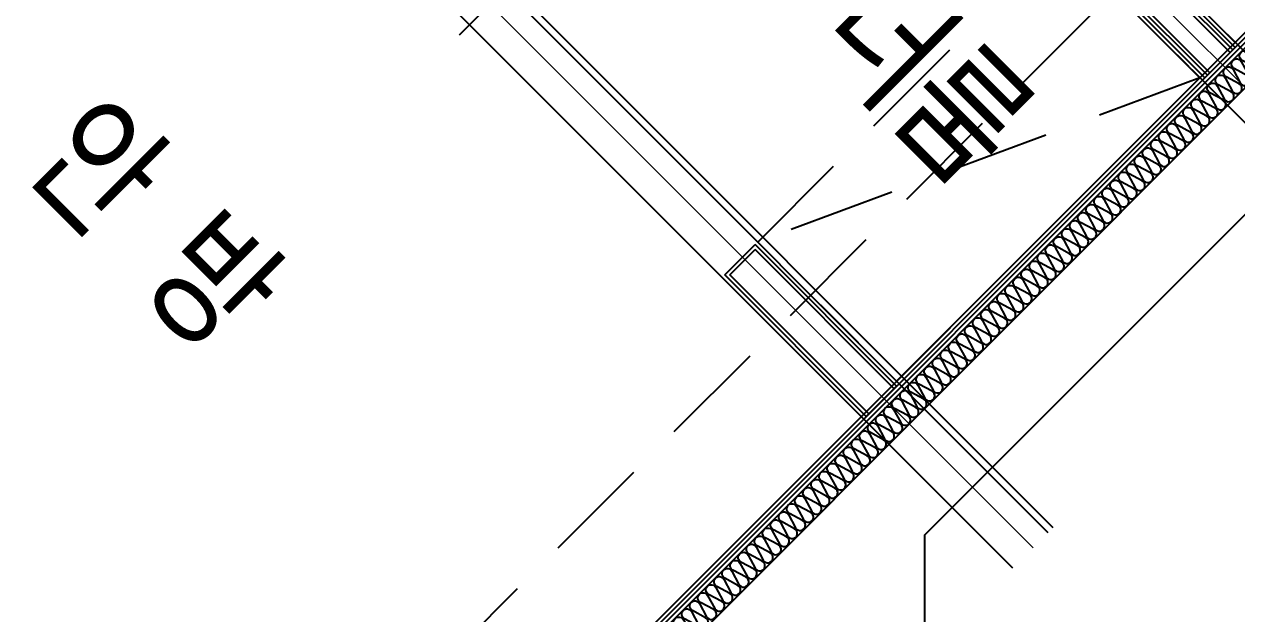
# Model space of a CAD drawing. Header units: millimetres. Extents: x 11101 to 63139, y 2659 to 57930.
# Drawn here: x 36138 to 39531, y 29044 to 30693 of the extents above; entities that cross this region are included whole.
import ezdxf
from ezdxf.enums import TextEntityAlignment as Align

# ---------------------------------------------------------------- set-up
doc = ezdxf.new("R2010")
doc.units = ezdxf.units.MM
doc.header["$LTSCALE"] = 100
doc.linetypes.add('U-59B_1(111-114D)$0$CEN', pattern=[62, 60, -1, 0, -1])
doc.linetypes.add('U-59B_1(111-114D)$0$HID', pattern=[2.3, 1.5, -0.8])
for name, color, linetype in [('TEXT_실명', 3, 'Continuous'), ('U-59B_1(111-114D)$0$FIN6', 5, 'Continuous'), ('U-59B_1(111-114D)$0$FUR-1', 9, 'U-59B_1(111-114D)$0$HID'), ('U-59B_1(111-114D)$0$INS', 8, 'Continuous'), ('U-59B_1(111-114D)$0$INSHAT', 150, 'U-59B_1(111-114D)$0$HID'), ('U-59B_1(111-114D)$0$INSUL', 8, 'Continuous'), ('U-59B_1(111-114D)$0$WALL-1', 2, 'Continuous'), ('U-59B_1(111-114D)$0$WALL-3', 7, 'Continuous'), ('U-59B_1(111-114D)$0$WALL-4', 4, 'Continuous')]:
    doc.layers.add(name, color=color, linetype=linetype)
doc.layers.add('U-59B_1(111-114D)$0$CEN아파트', color=1, linetype='U-59B_1(111-114D)$0$CEN', lineweight=5)
doc.layers.add('U-59B_1(111-114D)$0$MC', color=144, linetype='Continuous', plot=False)
doc.styles.add('돋움체', font='', dxfattribs={"width": 0.8})
doc.styles.get('돋움체').set_extended_font_data('DotumChe')

# ---------------------------------------------------------------- blocks, each defined once
blk = doc.blocks.new('U-59B_1(111-114D)$0$insul1')
blk.add_lwpolyline([(0, 0.25, 1.344031), (0.35, 0.25), (0.2, 0.75, -1.344031), (0.55, 0.75), (0.4, 0.25)], format="xyb")
blk = doc.blocks.new('U-59B_1(111-114D)', base_point=(226392.1, 34351.6))
at = {"layer": 'U-59B_1(111-114D)$0$CEN아파트', "ltscale": 2}
for p, q in [((226392.1, 27364.3), (226392.1, 36774.3)), ((225902.1, 33654.3), (228252.1, 33654.3)), ((225902.1, 32324.3), (230062.1, 32324.3))]:
    blk.add_line(p, q, dxfattribs=at)
at = {"layer": 'U-59B_1(111-114D)$0$FIN6', "ltscale": 2}
for p, q in [((226482.1, 29094.3), (226482.1, 36244.3)), ((226492.1, 29094.3), (226492.1, 36234.3))]:
    blk.add_line(p, q, dxfattribs=at)
at = {"layer": 'U-59B_1(111-114D)$0$FUR-1', "ltscale": 2}
for points in [[(226502.1, 36224.3), (226502.1, 33724.3), (226952.1, 33724.3), (226952.1, 36224.3), (226502.1, 36224.3), (226952.1, 33724.3)], [(226502.1, 33584.3), (226502.1, 32384.3), (227052.1, 32384.3), (227052.1, 33584.3), (226502.1, 33584.3), (227052.1, 32384.3)]]:
    blk.add_lwpolyline(points, dxfattribs=at)
at = {"layer": 'U-59B_1(111-114D)$0$INS', "ltscale": 2}
blk.add_line((226472.1, 29094.3), (226472.1, 36254.3), dxfattribs=at)
at = {"layer": 'U-59B_1(111-114D)$0$INSHAT', "ltscale": 2}
blk.add_line((226842.1, 29544.3), (226842.1, 35924.3), dxfattribs=at)
at = {"layer": 'U-59B_1(111-114D)$0$MC', "ltscale": 2}
for p, q in [((226502.1, 27364.3), (226502.1, 36774.3)), ((228052.1, 32204.3), (228052.1, 36774.3)), ((225902.1, 33724.3), (228252.1, 33724.3)), ((225902.1, 33584.3), (228252.1, 33584.3)), ((225902.1, 32404.3), (230062.1, 32404.3)), ((225902.1, 32384.3), (228252.1, 32384.3)), ((225902.1, 32244.3), (230062.1, 32244.3))]:
    blk.add_line(p, q, dxfattribs=at)
at = {"layer": 'U-59B_1(111-114D)$0$WALL-1', "ltscale": 2}
for p, q in [((226142.1, 32135.1), (226142.1, 36374.3)), ((226392.1, 27764.3), (226392.1, 36374.3)), ((226142.1, 32135.1), (225930, 31923))]:
    blk.add_line(p, q, dxfattribs=at)
at = {"layer": 'U-59B_1(111-114D)$0$WALL-3', "ltscale": 2}
for p, q in [((226492.1, 33714.3), (227097.1, 33714.3)), ((226492.1, 33594.3), (226492.1, 33714.3)), ((226492.1, 33704.3), (227097.1, 33704.3)), ((226492.1, 33694.3), (227097.1, 33694.3)), ((226492.1, 33614.3), (227097.1, 33614.3)), ((226492.1, 33604.3), (227097.1, 33604.3)), ((226492.1, 33594.3), (227097.1, 33594.3))]:
    blk.add_line(p, q, dxfattribs=at)
at = {"layer": 'U-59B_1(111-114D)$0$WALL-4', "ltscale": 2}
for p, q in [((226492.1, 32374.3), (227052.1, 32374.3)), ((226492.1, 32254.3), (226492.1, 32374.3)), ((227052.1, 32254.3), (227052.1, 32374.3)), ((226492.1, 32364.3), (227042.1, 32364.3)), ((227042.1, 32264.3), (227042.1, 32364.3)), ((226492.1, 32264.3), (227042.1, 32264.3)), ((226492.1, 32254.3), (227052.1, 32254.3))]:
    blk.add_line(p, q, dxfattribs=at)
at = {"layer": 'U-59B_1(111-114D)$0$INSUL', "ltscale": 2, "xscale": 80, "yscale": 80, "zscale": 80, "rotation": 90, "row_count": 1, "column_count": 223, "row_spacing": 1.030286966852145e-14, "column_spacing": 31.99999999999999}
blk.add_blockref('U-59B_1(111-114D)$0$insul1', (226472.1, 29094.3), dxfattribs=at)

msp = doc.modelspace()

# ---------------------------------------------------------------- block references
at = {"ltscale": 2, "xscale": -1, "rotation": 315}
msp.add_blockref('U-59B_1(111-114D)', (40048, 31008.4), dxfattribs=at)

# ---------------------------------------------------------------- texts
at = {"layer": 'TEXT_실명', "style": '돋움체', "width": 0.8}
for s, p in [('파우더룸', (38448.9, 30761.9)), ('안 방', (36506.8, 30136.1))]:
    msp.add_text(s, height=300, rotation=315, dxfattribs=at).set_placement(p, align=Align.MIDDLE_CENTER)

doc.saveas('drawing.dxf')
